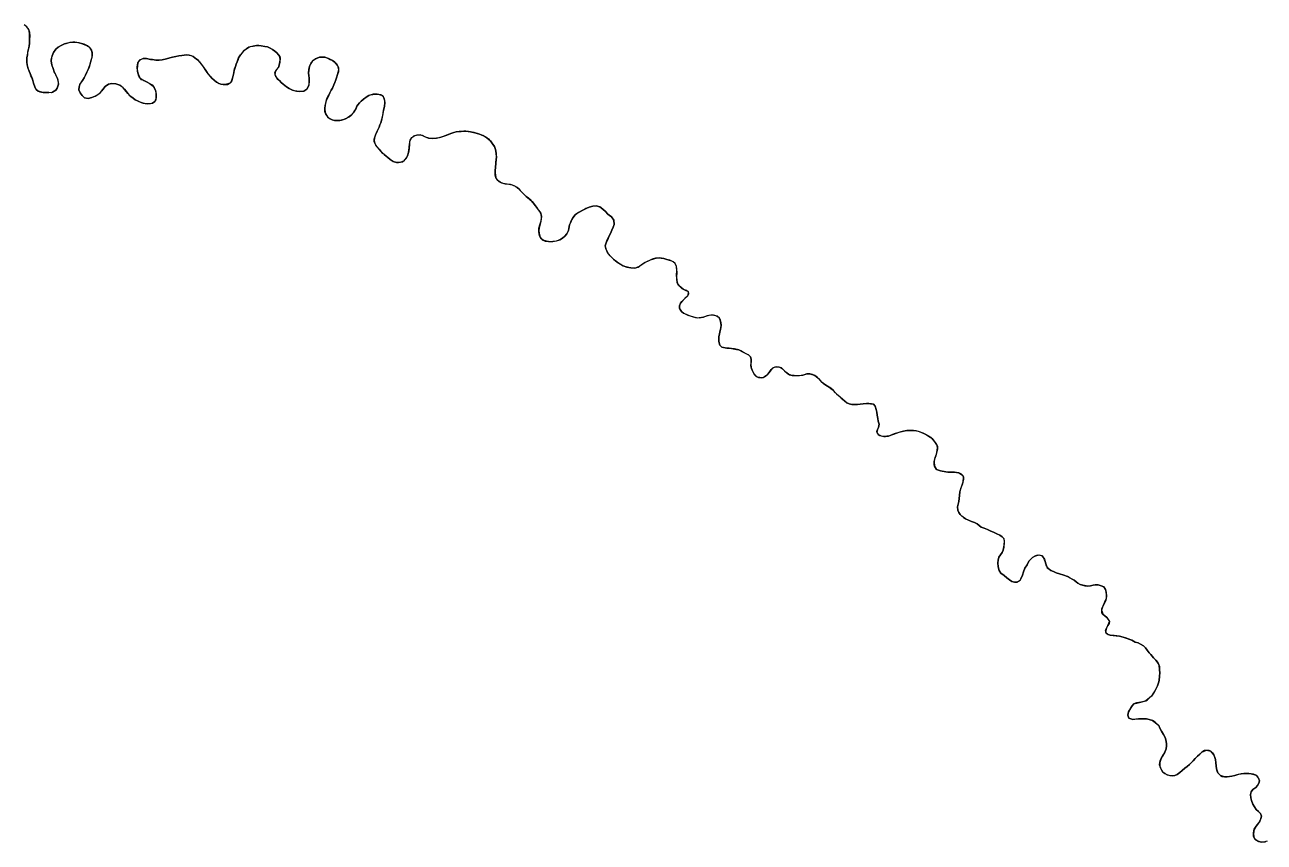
# Model space of a CAD drawing. Extents: x -74 to -34.8, y -33.8 to 5.3.
# Drawn here: x -51.904 to -50.78, y -28.201 to -27.459 of the extents above; entities that cross this region are included whole.
import ezdxf

# ---------------------------------------------------------------- set-up
doc = ezdxf.new("R2010")
doc.units = 0
doc.header["$LTSCALE"] = 2
doc.layers.add('UFEBRASIL', color=7, linetype='Continuous')

msp = doc.modelspace()

# ---------------------------------------------------------------- linework, layer by layer
at = {"layer": 'UFEBRASIL'}
for points in [[(-50.7775, -28.2), (-50.7808, -28.201), (-50.784, -28.2008), (-50.7867, -28.1999), (-50.7888, -28.1983), (-50.7898, -28.1957), (-50.7898, -28.1926), (-50.7892, -28.1892), (-50.7874, -28.1863), (-50.7851, -28.1835), (-50.7836, -28.1806), (-50.7827, -28.1775), (-50.7835, -28.175), (-50.7855, -28.1731), (-50.7875, -28.1712), (-50.789, -28.1688), (-50.7905, -28.1664), (-50.7917, -28.1632), (-50.7924, -28.1608), (-50.7927, -28.1578), (-50.792, -28.1552), (-50.7904, -28.1531), (-50.7877, -28.1514), (-50.7864, -28.1497), (-50.785, -28.1474), (-50.7846, -28.1453), (-50.7854, -28.1429), (-50.7861, -28.1417), (-50.7877, -28.1403), (-50.7899, -28.1394), (-50.792, -28.1389), (-50.7941, -28.1386), (-50.7964, -28.1386), (-50.7987, -28.1387), (-50.8011, -28.139), (-50.805, -28.1398), (-50.8069, -28.1404), (-50.8094, -28.141), (-50.8116, -28.1413), (-50.8138, -28.1416), (-50.8161, -28.1416), (-50.8198, -28.1404), (-50.8223, -28.1381), (-50.8229, -28.1365), (-50.8234, -28.1345), (-50.8237, -28.1316), (-50.824, -28.1291), (-50.8245, -28.126), (-50.825, -28.124), (-50.8259, -28.1217), (-50.8285, -28.1185), (-50.8302, -28.1177), (-50.8342, -28.1178), (-50.8368, -28.1194), (-50.8386, -28.121), (-50.8406, -28.1229), (-50.8427, -28.1252), (-50.8445, -28.1272), (-50.8464, -28.1289), (-50.8479, -28.1304), (-50.8502, -28.1324), (-50.8522, -28.1339), (-50.8547, -28.1359), (-50.8566, -28.1378), (-50.859, -28.1397), (-50.8612, -28.1405), (-50.8655, -28.1408), (-50.8681, -28.14), (-50.8703, -28.1388), (-50.872, -28.1374), (-50.8733, -28.1354), (-50.8752, -28.1308), (-50.8745, -28.127), (-50.8735, -28.125), (-50.8715, -28.1213), (-50.8703, -28.1193), (-50.8692, -28.1164), (-50.8688, -28.1137), (-50.8688, -28.1115), (-50.8693, -28.1082), (-50.8701, -28.1059), (-50.8716, -28.1034), (-50.8732, -28.1004), (-50.8748, -28.0976), (-50.8759, -28.0951), (-50.8791, -28.0922), (-50.8815, -28.0907), (-50.8844, -28.0897), (-50.8871, -28.0892), (-50.8892, -28.089), (-50.8917, -28.089), (-50.8942, -28.0891), (-50.8994, -28.0897), (-50.9029, -28.0885), (-50.9039, -28.0858), (-50.9033, -28.0827), (-50.9025, -28.0813), (-50.9013, -28.0791), (-50.9, -28.0772), (-50.8985, -28.0755), (-50.8945, -28.0744), (-50.892, -28.0739), (-50.8875, -28.0726), (-50.8859, -28.0718), (-50.8841, -28.0701), (-50.8814, -28.0673), (-50.8791, -28.0636), (-50.8781, -28.0614), (-50.8771, -28.0591), (-50.8761, -28.0564), (-50.8754, -28.0544), (-50.8751, -28.0504), (-50.8749, -28.0472), (-50.8751, -28.0446), (-50.8754, -28.0402), (-50.8773, -28.0374), (-50.8786, -28.0359), (-50.8806, -28.0336), (-50.8831, -28.0308), (-50.8845, -28.0293), (-50.8863, -28.0267), (-50.888, -28.0246), (-50.8897, -28.0229), (-50.8923, -28.0212), (-50.8946, -28.02), (-50.8971, -28.0194), (-50.9002, -28.0178), (-50.9037, -28.0165), (-50.9052, -28.0159), (-50.908, -28.0149), (-50.9114, -28.0142), (-50.9162, -28.0135), (-50.9198, -28.0132), (-50.9232, -28.012), (-50.924, -28.0087), (-50.9231, -28.0067), (-50.9219, -28.0044), (-50.9206, -28.0007), (-50.9213, -27.9989), (-50.9228, -27.997), (-50.9263, -27.9945), (-50.9275, -27.9929), (-50.9276, -27.9894), (-50.9262, -27.9864), (-50.9247, -27.983), (-50.9232, -27.9796), (-50.9232, -27.9763), (-50.9235, -27.974), (-50.924, -27.9717), (-50.9257, -27.9694), (-50.928, -27.9683), (-50.9309, -27.9676), (-50.9334, -27.9675), (-50.9354, -27.9679), (-50.9378, -27.9684), (-50.9403, -27.9687), (-50.9448, -27.9678), (-50.947, -27.9672), (-50.9493, -27.9661), (-50.9508, -27.9647), (-50.9525, -27.9634), (-50.9562, -27.9613), (-50.9587, -27.96), (-50.9618, -27.9588), (-50.9659, -27.9575), (-50.9688, -27.9565), (-50.9712, -27.9555), (-50.9736, -27.9545), (-50.9753, -27.9532), (-50.9777, -27.9505), (-50.9788, -27.9464), (-50.9803, -27.9426), (-50.9817, -27.9411), (-50.986, -27.9405), (-50.9881, -27.9416), (-50.9904, -27.9428), (-50.992, -27.9442), (-50.9936, -27.946), (-50.9953, -27.9492), (-50.9973, -27.9525), (-50.9986, -27.9556), (-50.9995, -27.9586), (-51.0015, -27.9632), (-51.0023, -27.9642), (-51.0046, -27.9652), (-51.0068, -27.9652), (-51.0092, -27.9644), (-51.0112, -27.963), (-51.0137, -27.961), (-51.0161, -27.9591), (-51.019, -27.957), (-51.0207, -27.9544), (-51.0214, -27.9513), (-51.0217, -27.9476), (-51.0216, -27.9452), (-51.0208, -27.9423), (-51.0193, -27.9402), (-51.018, -27.9381), (-51.017, -27.9359), (-51.0161, -27.9315), (-51.0159, -27.9277), (-51.0165, -27.9255), (-51.018, -27.9239), (-51.0199, -27.9225), (-51.0228, -27.9211), (-51.0257, -27.9197), (-51.028, -27.9187), (-51.0313, -27.9174), (-51.0342, -27.9161), (-51.0369, -27.9151), (-51.0388, -27.9136), (-51.0406, -27.9122), (-51.043, -27.911), (-51.0456, -27.91), (-51.0483, -27.9088), (-51.051, -27.9077), (-51.0544, -27.9053), (-51.056, -27.9037), (-51.0572, -27.9018), (-51.058, -27.8997), (-51.0583, -27.8968), (-51.0577, -27.8942), (-51.0573, -27.8919), (-51.0568, -27.8893), (-51.0566, -27.8861), (-51.0563, -27.883), (-51.0549, -27.8786), (-51.0532, -27.8739), (-51.053, -27.8698), (-51.0536, -27.8684), (-51.0548, -27.8671), (-51.0571, -27.866), (-51.061, -27.8653), (-51.0633, -27.8654), (-51.0671, -27.8654), (-51.0691, -27.865), (-51.0739, -27.8641), (-51.0775, -27.8627), (-51.0792, -27.8599), (-51.0795, -27.8582), (-51.0795, -27.8558), (-51.0785, -27.8519), (-51.0774, -27.8489), (-51.0767, -27.8455), (-51.0766, -27.8429), (-51.0771, -27.8405), (-51.0784, -27.8386), (-51.0803, -27.8361), (-51.0822, -27.8339), (-51.0844, -27.8326), (-51.087, -27.8312), (-51.0895, -27.8298), (-51.0927, -27.8286), (-51.0959, -27.8278), (-51.0983, -27.8274), (-51.1012, -27.8274), (-51.1043, -27.8276), (-51.1073, -27.8281), (-51.1098, -27.8287), (-51.1125, -27.8295), (-51.1149, -27.8303), (-51.1172, -27.8312), (-51.12, -27.8322), (-51.1224, -27.8327), (-51.1253, -27.8328), (-51.1273, -27.8326), (-51.1303, -27.831), (-51.1316, -27.8285), (-51.131, -27.8266), (-51.1299, -27.8246), (-51.1295, -27.8218), (-51.1303, -27.8189), (-51.1307, -27.8166), (-51.1312, -27.8134), (-51.1317, -27.8107), (-51.1321, -27.8083), (-51.133, -27.8055), (-51.1346, -27.8037), (-51.1363, -27.8034), (-51.1388, -27.8031), (-51.1408, -27.8031), (-51.1438, -27.8033), (-51.1467, -27.8036), (-51.149, -27.804), (-51.1515, -27.804), (-51.1543, -27.8038), (-51.1567, -27.8032), (-51.1589, -27.8023), (-51.1602, -27.801), (-51.1627, -27.7991), (-51.1649, -27.7972), (-51.1668, -27.7953), (-51.169, -27.7932), (-51.171, -27.7913), (-51.1734, -27.7891), (-51.1764, -27.7872), (-51.1788, -27.7856), (-51.181, -27.7838), (-51.1833, -27.7814), (-51.1854, -27.7795), (-51.1878, -27.7777), (-51.19, -27.7766), (-51.1924, -27.7759), (-51.195, -27.776), (-51.1975, -27.7769), (-51.2001, -27.7776), (-51.2034, -27.7778), (-51.2066, -27.7777), (-51.2097, -27.7774), (-51.2118, -27.7763), (-51.214, -27.7744), (-51.2161, -27.7723), (-51.2181, -27.7707), (-51.2201, -27.7699), (-51.2228, -27.7697), (-51.2248, -27.7703), (-51.2266, -27.7713), (-51.2284, -27.7735), (-51.2295, -27.7752), (-51.2313, -27.7772), (-51.2334, -27.7789), (-51.2353, -27.7797), (-51.2377, -27.7795), (-51.2401, -27.779), (-51.2421, -27.7773), (-51.2434, -27.7751), (-51.2449, -27.772), (-51.2458, -27.7687), (-51.2456, -27.7662), (-51.2455, -27.7628), (-51.2461, -27.7606), (-51.248, -27.7588), (-51.2495, -27.7581), (-51.2534, -27.7561), (-51.2548, -27.7553), (-51.2568, -27.7544), (-51.2606, -27.7535), (-51.2635, -27.753), (-51.2654, -27.7528), (-51.2691, -27.7526), (-51.272, -27.7517), (-51.2741, -27.7499), (-51.2748, -27.7466), (-51.2749, -27.7448), (-51.2748, -27.7424), (-51.2739, -27.7382), (-51.2733, -27.7355), (-51.273, -27.7342), (-51.2727, -27.7322), (-51.2733, -27.7283), (-51.2744, -27.7254), (-51.2765, -27.7238), (-51.2798, -27.7227), (-51.2822, -27.7227), (-51.2853, -27.7233), (-51.2889, -27.7245), (-51.2926, -27.7253), (-51.294, -27.7254), (-51.2975, -27.7245), (-51.3007, -27.7237), (-51.3029, -27.7229), (-51.3068, -27.721), (-51.3093, -27.7191), (-51.3104, -27.7169), (-51.3105, -27.7143), (-51.3096, -27.7119), (-51.3085, -27.7104), (-51.3066, -27.7085), (-51.3044, -27.7066), (-51.3028, -27.7046), (-51.3024, -27.7018), (-51.3042, -27.7003), (-51.307, -27.6995), (-51.3094, -27.6975), (-51.3113, -27.6958), (-51.3126, -27.6933), (-51.3131, -27.6899), (-51.3132, -27.6863), (-51.3131, -27.683), (-51.3134, -27.6788), (-51.3144, -27.676), (-51.3163, -27.6744), (-51.3193, -27.6728), (-51.3219, -27.6722), (-51.3249, -27.6714), (-51.3289, -27.6709), (-51.3323, -27.6712), (-51.3352, -27.6721), (-51.3384, -27.6735), (-51.3418, -27.6751), (-51.3441, -27.6765), (-51.3465, -27.6783), (-51.3497, -27.6799), (-51.3529, -27.6801), (-51.3564, -27.6797), (-51.3601, -27.6788), (-51.3627, -27.6774), (-51.3658, -27.6755), (-51.3687, -27.6734), (-51.3716, -27.6708), (-51.3735, -27.669), (-51.3757, -27.6661), (-51.3775, -27.6623), (-51.3779, -27.66), (-51.3771, -27.6571), (-51.3763, -27.6554), (-51.3748, -27.652), (-51.3731, -27.6487), (-51.3718, -27.6458), (-51.3706, -27.6431), (-51.3698, -27.6405), (-51.3701, -27.6367), (-51.3706, -27.6356), (-51.3722, -27.6335), (-51.3755, -27.6312), (-51.3778, -27.6287), (-51.3802, -27.6265), (-51.3828, -27.6246), (-51.3861, -27.6235), (-51.3892, -27.6238), (-51.3924, -27.6249), (-51.3955, -27.6261), (-51.3963, -27.6265), (-51.3983, -27.6275), (-51.402, -27.6297), (-51.4053, -27.6319), (-51.4073, -27.6346), (-51.4081, -27.6359), (-51.4095, -27.6389), (-51.4102, -27.6408), (-51.4109, -27.6441), (-51.4113, -27.646), (-51.4126, -27.649), (-51.4144, -27.651), (-51.4166, -27.6531), (-51.4192, -27.6546), (-51.4223, -27.6556), (-51.4254, -27.6561), (-51.4273, -27.6562), (-51.4311, -27.6558), (-51.4342, -27.6549), (-51.4362, -27.6534), (-51.4375, -27.6505), (-51.438, -27.6473), (-51.438, -27.644), (-51.4371, -27.6408), (-51.4361, -27.6371), (-51.4357, -27.6343), (-51.436, -27.6311), (-51.4376, -27.6285), (-51.4394, -27.626), (-51.4413, -27.6235), (-51.4433, -27.6209), (-51.4452, -27.6188), (-51.4476, -27.6167), (-51.4495, -27.6151), (-51.4526, -27.6121), (-51.4538, -27.611), (-51.4564, -27.6083), (-51.4577, -27.6071), (-51.4605, -27.6054), (-51.4637, -27.6043), (-51.4668, -27.6039), (-51.4705, -27.6034), (-51.4733, -27.6021), (-51.4753, -27.6007), (-51.477, -27.5979), (-51.4776, -27.5959), (-51.4778, -27.592), (-51.4774, -27.5886), (-51.4771, -27.5852), (-51.477, -27.5839), (-51.4768, -27.5815), (-51.4766, -27.5794), (-51.4769, -27.5758), (-51.4774, -27.5726), (-51.4784, -27.5697), (-51.4795, -27.5682), (-51.4808, -27.5665), (-51.4833, -27.5632), (-51.4852, -27.5619), (-51.4888, -27.5599), (-51.4928, -27.5583), (-51.4967, -27.5572), (-51.502, -27.5561), (-51.5043, -27.556), (-51.5063, -27.556), (-51.5104, -27.5563), (-51.5131, -27.5566), (-51.5151, -27.5571), (-51.517, -27.5577), (-51.5195, -27.5586), (-51.5234, -27.5601), (-51.525, -27.5608), (-51.5287, -27.5618), (-51.533, -27.5626), (-51.5366, -27.5626), (-51.5399, -27.5616), (-51.5427, -27.5603), (-51.5457, -27.5591), (-51.5488, -27.5594), (-51.5518, -27.5605), (-51.5542, -27.5628), (-51.5554, -27.5656), (-51.5555, -27.5677), (-51.5558, -27.5719), (-51.5564, -27.5752), (-51.5574, -27.5782), (-51.5589, -27.5811), (-51.5609, -27.5831), (-51.5633, -27.5841), (-51.5671, -27.5843), (-51.5703, -27.5834), (-51.5717, -27.5826), (-51.5733, -27.5813), (-51.5765, -27.5787), (-51.5784, -27.577), (-51.5795, -27.576), (-51.5813, -27.5741), (-51.5831, -27.5721), (-51.5861, -27.5685), (-51.5874, -27.5656), (-51.5874, -27.5632), (-51.5867, -27.5603), (-51.5855, -27.5572), (-51.5838, -27.5541), (-51.583, -27.5523), (-51.5822, -27.5501), (-51.5815, -27.5482), (-51.5805, -27.5449), (-51.5797, -27.5416), (-51.5794, -27.5394), (-51.579, -27.5369), (-51.5781, -27.5331), (-51.5777, -27.5301), (-51.5778, -27.5285), (-51.5791, -27.5247), (-51.5814, -27.5229), (-51.5849, -27.5222), (-51.5883, -27.5224), (-51.5924, -27.5236), (-51.5939, -27.5244), (-51.5972, -27.5269), (-51.5994, -27.5286), (-51.6016, -27.5314), (-51.6031, -27.5332), (-51.6039, -27.535), (-51.6059, -27.5385), (-51.6068, -27.5396), (-51.6083, -27.5414), (-51.6117, -27.5437), (-51.615, -27.5454), (-51.6187, -27.5461), (-51.6192, -27.5462), (-51.6214, -27.5461), (-51.6235, -27.5461), (-51.6257, -27.5455), (-51.6279, -27.5445), (-51.6311, -27.5415), (-51.6321, -27.538), (-51.6322, -27.5349), (-51.6319, -27.5327), (-51.631, -27.5289), (-51.6303, -27.5263), (-51.6285, -27.5229), (-51.6277, -27.521), (-51.6265, -27.5188), (-51.6253, -27.517), (-51.6241, -27.5138), (-51.6233, -27.5117), (-51.6224, -27.5093), (-51.6216, -27.5074), (-51.6206, -27.5045), (-51.6195, -27.5003), (-51.6203, -27.4965), (-51.6231, -27.4933), (-51.6254, -27.4918), (-51.6288, -27.4899), (-51.6323, -27.4887), (-51.6326, -27.4886), (-51.635, -27.4887), (-51.6372, -27.4888), (-51.6408, -27.4903), (-51.6436, -27.4926), (-51.6456, -27.4954), (-51.6462, -27.4973), (-51.6469, -27.5009), (-51.6471, -27.5032), (-51.6467, -27.5055), (-51.6465, -27.5078), (-51.6463, -27.5101), (-51.6467, -27.5145), (-51.6487, -27.5177), (-51.6512, -27.5195), (-51.6531, -27.5198), (-51.6556, -27.5198), (-51.6597, -27.5193), (-51.6617, -27.5186), (-51.6647, -27.5173), (-51.6683, -27.5148), (-51.67, -27.5131), (-51.6717, -27.5116), (-51.6734, -27.51), (-51.6766, -27.5066), (-51.6776, -27.503), (-51.6759, -27.4998), (-51.6744, -27.498), (-51.6736, -27.4961), (-51.6728, -27.4916), (-51.6732, -27.488), (-51.6742, -27.4865), (-51.6758, -27.4848), (-51.6776, -27.4832), (-51.6798, -27.4818), (-51.6819, -27.4807), (-51.6842, -27.4795), (-51.6866, -27.479), (-51.6899, -27.4785), (-51.6922, -27.4782), (-51.6942, -27.4782), (-51.6972, -27.4786), (-51.7012, -27.4798), (-51.7033, -27.4811), (-51.7063, -27.4837), (-51.7087, -27.4867), (-51.7105, -27.4894), (-51.7109, -27.4907), (-51.7118, -27.493), (-51.7126, -27.495), (-51.7134, -27.4971), (-51.7146, -27.5007), (-51.715, -27.5041), (-51.7156, -27.5067), (-51.7167, -27.5103), (-51.7185, -27.5124), (-51.7223, -27.5135), (-51.7265, -27.5133), (-51.7281, -27.5128), (-51.7304, -27.5115), (-51.7327, -27.5096), (-51.7346, -27.5077), (-51.7363, -27.5059), (-51.7391, -27.5027), (-51.7402, -27.5007), (-51.7424, -27.4975), (-51.7442, -27.495), (-51.7468, -27.4919), (-51.7498, -27.4896), (-51.7516, -27.4881), (-51.7553, -27.4868), (-51.7574, -27.4867), (-51.7597, -27.4868), (-51.762, -27.4871), (-51.7648, -27.4876), (-51.7674, -27.4881), (-51.7703, -27.4886), (-51.7729, -27.4892), (-51.776, -27.4902), (-51.7797, -27.491), (-51.7826, -27.4914), (-51.7855, -27.4915), (-51.7884, -27.4909), (-51.7905, -27.4907), (-51.794, -27.4899), (-51.7969, -27.49), (-51.8006, -27.4919), (-51.8018, -27.494), (-51.8026, -27.4994), (-51.8023, -27.5017), (-51.8017, -27.5038), (-51.8001, -27.5074), (-51.7965, -27.51), (-51.7951, -27.5105), (-51.7917, -27.5124), (-51.788, -27.5149), (-51.787, -27.5162), (-51.7858, -27.5186), (-51.7852, -27.5227), (-51.7852, -27.5257), (-51.7863, -27.5289), (-51.7887, -27.5304), (-51.7906, -27.531), (-51.7948, -27.5311), (-51.7987, -27.53), (-51.8004, -27.5293), (-51.8023, -27.5284), (-51.8042, -27.5273), (-51.8061, -27.526), (-51.8081, -27.5245), (-51.8108, -27.5217), (-51.8136, -27.5184), (-51.8151, -27.5167), (-51.8183, -27.514), (-51.8218, -27.5128), (-51.8253, -27.5127), (-51.8284, -27.5133), (-51.8315, -27.5154), (-51.8335, -27.5181), (-51.8345, -27.5192), (-51.8371, -27.5222), (-51.8406, -27.5242), (-51.8435, -27.5254), (-51.847, -27.5261), (-51.8503, -27.5255), (-51.8524, -27.5236), (-51.8543, -27.521), (-51.8554, -27.5183), (-51.8551, -27.5155), (-51.8541, -27.5127), (-51.8533, -27.5116), (-51.852, -27.5099), (-51.8506, -27.5074), (-51.8493, -27.505), (-51.8475, -27.5011), (-51.8469, -27.4999), (-51.8454, -27.496), (-51.8442, -27.4915), (-51.8434, -27.4887), (-51.8432, -27.486), (-51.8436, -27.4831), (-51.8451, -27.4805), (-51.8476, -27.4785), (-51.8505, -27.477), (-51.8529, -27.4762), (-51.8552, -27.4756), (-51.859, -27.475), (-51.8609, -27.4751), (-51.8645, -27.4756), (-51.8683, -27.4766), (-51.8713, -27.4781), (-51.874, -27.4798), (-51.8761, -27.4816), (-51.8783, -27.4845), (-51.8797, -27.4874), (-51.8801, -27.489), (-51.8804, -27.4924), (-51.88, -27.4957), (-51.8796, -27.497), (-51.8788, -27.499), (-51.8776, -27.5019), (-51.8759, -27.5056), (-51.8748, -27.5081), (-51.8744, -27.5096), (-51.8738, -27.5133), (-51.8749, -27.5168), (-51.8761, -27.5188), (-51.8792, -27.5206), (-51.8806, -27.521), (-51.8827, -27.5209), (-51.8852, -27.5209), (-51.8877, -27.5208), (-51.8923, -27.5197), (-51.8944, -27.5177), (-51.8954, -27.5156), (-51.8965, -27.5124), (-51.8968, -27.5107), (-51.898, -27.5072), (-51.8988, -27.5056), (-51.8996, -27.5037), (-51.9004, -27.5013), (-51.9017, -27.4982), (-51.9023, -27.4955), (-51.9025, -27.4935), (-51.9025, -27.4914), (-51.9024, -27.4891), (-51.9019, -27.4869), (-51.9014, -27.4825), (-51.9008, -27.4805), (-51.9004, -27.4783), (-51.9002, -27.4762), (-51.9, -27.4741), (-51.9, -27.4721), (-51.9, -27.4681), (-51.9005, -27.4641), (-51.9025, -27.4611), (-51.9049, -27.4593)], [(-51.9039, -27.4598), (-51.9013, -27.4626), (-51.9002, -27.4659), (-51.8999, -27.4699), (-51.9, -27.4721), (-51.9, -27.4741), (-51.9002, -27.4762), (-51.9004, -27.4783), (-51.901, -27.4811), (-51.9018, -27.4845), (-51.9019, -27.4869), (-51.9024, -27.4891), (-51.9025, -27.4914), (-51.9025, -27.4935), (-51.902, -27.4972), (-51.9013, -27.4993), (-51.9004, -27.5013), (-51.8996, -27.5037), (-51.898, -27.5072), (-51.8974, -27.5087), (-51.8965, -27.5124), (-51.8954, -27.5156), (-51.8941, -27.5181), (-51.8923, -27.5197), (-51.8908, -27.5203), (-51.8877, -27.5208), (-51.8852, -27.5209), (-51.8827, -27.5209), (-51.8792, -27.5206), (-51.8761, -27.5188), (-51.8749, -27.5168), (-51.8738, -27.5133), (-51.8739, -27.5115), (-51.8748, -27.5081), (-51.8759, -27.5056), (-51.8766, -27.5039), (-51.8776, -27.5019), (-51.8788, -27.499), (-51.88, -27.4957), (-51.8804, -27.4924), (-51.8804, -27.4912), (-51.8797, -27.4874), (-51.8783, -27.4845), (-51.8761, -27.4816), (-51.874, -27.4798), (-51.8713, -27.4781), (-51.8683, -27.4766), (-51.8669, -27.4762), (-51.8631, -27.4752), (-51.859, -27.475), (-51.8577, -27.4752), (-51.8552, -27.4756), (-51.8529, -27.4762), (-51.849, -27.4777), (-51.8463, -27.4793), (-51.8443, -27.4816), (-51.8433, -27.4846), (-51.8432, -27.4874), (-51.8438, -27.49), (-51.8447, -27.4934), (-51.8459, -27.4978), (-51.8475, -27.5011), (-51.8481, -27.5022), (-51.8493, -27.505), (-51.8506, -27.5074), (-51.852, -27.5099), (-51.8541, -27.5127), (-51.8551, -27.5155), (-51.8554, -27.5183), (-51.8543, -27.521), (-51.8524, -27.5236), (-51.8503, -27.5255), (-51.847, -27.5261), (-51.8435, -27.5254), (-51.8406, -27.5242), (-51.8389, -27.5233), (-51.8358, -27.5208), (-51.8335, -27.5181), (-51.8315, -27.5154), (-51.8284, -27.5133), (-51.8253, -27.5127), (-51.8218, -27.5128), (-51.8183, -27.514), (-51.8168, -27.5151), (-51.814, -27.5178), (-51.8125, -27.5196), (-51.8096, -27.5231), (-51.8081, -27.5245), (-51.8061, -27.526), (-51.8042, -27.5273), (-51.8023, -27.5284), (-51.7987, -27.53), (-51.7971, -27.5306), (-51.793, -27.5312), (-51.7887, -27.5304), (-51.7863, -27.5289), (-51.7853, -27.5273), (-51.7852, -27.5251), (-51.7852, -27.521), (-51.7858, -27.5186), (-51.788, -27.5148), (-51.7892, -27.5137), (-51.7933, -27.5114), (-51.7965, -27.51), (-51.7984, -27.5094), (-51.8008, -27.506), (-51.8017, -27.5038), (-51.8023, -27.5017), (-51.8025, -27.4975), (-51.8018, -27.494), (-51.7995, -27.4909), (-51.7969, -27.49), (-51.794, -27.4899), (-51.7905, -27.4907), (-51.7884, -27.4909), (-51.7855, -27.4915), (-51.7826, -27.4914), (-51.7797, -27.491), (-51.776, -27.4902), (-51.7729, -27.4892), (-51.7703, -27.4886), (-51.7674, -27.4881), (-51.7648, -27.4876), (-51.762, -27.4871), (-51.7597, -27.4868), (-51.7574, -27.4867), (-51.7535, -27.4872), (-51.7516, -27.4881), (-51.7485, -27.4905), (-51.7458, -27.4931), (-51.7431, -27.4966), (-51.7416, -27.4987), (-51.7402, -27.5007), (-51.738, -27.5042), (-51.7363, -27.5059), (-51.7346, -27.5077), (-51.7327, -27.5096), (-51.7304, -27.5115), (-51.7265, -27.5133), (-51.7245, -27.5136), (-51.7204, -27.5135), (-51.7173, -27.5114), (-51.7163, -27.5086), (-51.7152, -27.5048), (-51.7148, -27.5026), (-51.7142, -27.4992), (-51.7134, -27.4971), (-51.7126, -27.495), (-51.7118, -27.493), (-51.7105, -27.4894), (-51.7087, -27.4867), (-51.7076, -27.4854), (-51.705, -27.4825), (-51.7016, -27.48), (-51.6996, -27.4791), (-51.6972, -27.4786), (-51.6942, -27.4782), (-51.6922, -27.4782), (-51.6899, -27.4785), (-51.6866, -27.479), (-51.6842, -27.4795), (-51.6819, -27.4807), (-51.6798, -27.4818), (-51.6776, -27.4832), (-51.6758, -27.4848), (-51.6732, -27.488), (-51.6728, -27.4896), (-51.673, -27.4934), (-51.6736, -27.4961), (-51.6744, -27.498), (-51.677, -27.5012), (-51.6775, -27.5049), (-51.6756, -27.5083), (-51.6734, -27.51), (-51.6717, -27.5116), (-51.67, -27.5131), (-51.6671, -27.5157), (-51.6647, -27.5173), (-51.6617, -27.5186), (-51.6579, -27.5196), (-51.6556, -27.5198), (-51.6512, -27.5195), (-51.6487, -27.5177), (-51.6467, -27.5145), (-51.6464, -27.5127), (-51.6463, -27.5101), (-51.6465, -27.5078), (-51.6467, -27.5055), (-51.6471, -27.5032), (-51.6466, -27.4996), (-51.6462, -27.4973), (-51.6447, -27.4939), (-51.6426, -27.4915), (-51.6392, -27.4895), (-51.6372, -27.4888), (-51.635, -27.4887), (-51.6323, -27.4887), (-51.6288, -27.4899), (-51.6273, -27.4907), (-51.6254, -27.4918), (-51.6216, -27.4946), (-51.6197, -27.4982), (-51.6198, -27.5021), (-51.6206, -27.5045), (-51.6216, -27.5074), (-51.6224, -27.5093), (-51.6233, -27.5117), (-51.6241, -27.5138), (-51.6253, -27.517), (-51.6265, -27.5188), (-51.6277, -27.521), (-51.6293, -27.5247), (-51.6307, -27.5275), (-51.6315, -27.5305), (-51.6319, -27.5327), (-51.6322, -27.5349), (-51.6319, -27.5393), (-51.6299, -27.5429), (-51.6279, -27.5445), (-51.6257, -27.5455), (-51.6235, -27.5461), (-51.6214, -27.5461), (-51.6187, -27.5461), (-51.617, -27.546), (-51.6135, -27.5447), (-51.6103, -27.5428), (-51.6083, -27.5414), (-51.6059, -27.5385), (-51.6051, -27.5371), (-51.6039, -27.535), (-51.6031, -27.5332), (-51.6007, -27.5302), (-51.5994, -27.5286), (-51.5958, -27.5257), (-51.5924, -27.5236), (-51.5908, -27.523), (-51.5866, -27.5222), (-51.5829, -27.5226), (-51.58, -27.5236), (-51.5783, -27.5261), (-51.5777, -27.5301), (-51.5781, -27.5331), (-51.5784, -27.5346), (-51.579, -27.5369), (-51.5801, -27.5432), (-51.5809, -27.5462), (-51.5815, -27.5482), (-51.5822, -27.5501), (-51.583, -27.5523), (-51.5848, -27.5558), (-51.5862, -27.5591), (-51.5872, -27.562), (-51.5874, -27.5646), (-51.5868, -27.5669), (-51.5856, -27.5696), (-51.5831, -27.5721), (-51.5813, -27.5741), (-51.5784, -27.577), (-51.5765, -27.5787), (-51.5751, -27.5797), (-51.5733, -27.5813), (-51.5703, -27.5834), (-51.5671, -27.5843), (-51.5653, -27.5843), (-51.5619, -27.5836), (-51.5599, -27.5823), (-51.558, -27.5798), (-51.5568, -27.5764), (-51.556, -27.5735), (-51.5556, -27.5704), (-51.5555, -27.5676), (-51.5549, -27.564), (-51.5532, -27.5617), (-51.5506, -27.5599), (-51.5477, -27.5591), (-51.5441, -27.5595), (-51.5412, -27.5611), (-51.5381, -27.5621), (-51.5348, -27.5626), (-51.5311, -27.5623), (-51.527, -27.5614), (-51.5234, -27.5601), (-51.5216, -27.5595), (-51.5195, -27.5586), (-51.517, -27.5577), (-51.5151, -27.5571), (-51.5131, -27.5566), (-51.5085, -27.5561), (-51.5063, -27.556), (-51.5043, -27.556), (-51.5001, -27.5565), (-51.4951, -27.5577), (-51.491, -27.559), (-51.487, -27.5608), (-51.4852, -27.5619), (-51.482, -27.5647), (-51.4808, -27.5665), (-51.4784, -27.5697), (-51.4774, -27.5726), (-51.4769, -27.5758), (-51.4767, -27.5774), (-51.4766, -27.5794), (-51.4768, -27.5815), (-51.4771, -27.5852), (-51.4774, -27.5886), (-51.4778, -27.592), (-51.4778, -27.5938), (-51.477, -27.5979), (-51.4768, -27.5988), (-51.4744, -27.6014), (-51.4719, -27.6029), (-51.4686, -27.6037), (-51.4654, -27.604), (-51.4623, -27.6046), (-51.4591, -27.6061), (-51.4564, -27.6083), (-51.4552, -27.6096), (-51.4526, -27.6121), (-51.4512, -27.6135), (-51.4495, -27.6151), (-51.4466, -27.6175), (-51.4442, -27.6198), (-51.442, -27.6223), (-51.4402, -27.6248), (-51.4386, -27.6271), (-51.4366, -27.6298), (-51.4358, -27.6331), (-51.4359, -27.6357), (-51.4366, -27.6389), (-51.4376, -27.6423), (-51.438, -27.6456), (-51.4379, -27.6488), (-51.437, -27.6521), (-51.4352, -27.6544), (-51.4324, -27.6556), (-51.4294, -27.656), (-51.4254, -27.6561), (-51.4222, -27.6555), (-51.4192, -27.6546), (-51.4166, -27.6531), (-51.4144, -27.651), (-51.4126, -27.649), (-51.4113, -27.646), (-51.4109, -27.6441), (-51.4102, -27.6408), (-51.4095, -27.6389), (-51.4091, -27.6377), (-51.4073, -27.6346), (-51.4053, -27.6319), (-51.4037, -27.6307), (-51.4004, -27.6288), (-51.3983, -27.6275), (-51.3946, -27.6257), (-51.3924, -27.6249), (-51.3892, -27.6238), (-51.3861, -27.6235), (-51.3828, -27.6246), (-51.3802, -27.6265), (-51.3778, -27.6287), (-51.3755, -27.6312), (-51.3742, -27.6322), (-51.3722, -27.6335), (-51.3701, -27.6367), (-51.3698, -27.6405), (-51.3706, -27.6431), (-51.3718, -27.6458), (-51.3731, -27.6487), (-51.3748, -27.652), (-51.3753, -27.6535), (-51.3771, -27.6571), (-51.3779, -27.66), (-51.3774, -27.6625), (-51.3768, -27.6641), (-51.3748, -27.6674), (-51.3735, -27.669), (-51.3703, -27.6721), (-51.3671, -27.6746), (-51.3642, -27.6765), (-51.3616, -27.6781), (-51.3582, -27.6793), (-51.3548, -27.68), (-51.3515, -27.6801), (-51.3481, -27.6792), (-51.3453, -27.6773), (-51.3428, -27.6757), (-51.3401, -27.6742), (-51.3367, -27.6727), (-51.3337, -27.6716), (-51.3309, -27.6709), (-51.3271, -27.671), (-51.3249, -27.6714), (-51.3219, -27.6722), (-51.3177, -27.6734), (-51.3151, -27.6751), (-51.3138, -27.6774), (-51.3132, -27.6805), (-51.313, -27.6847), (-51.3132, -27.6875), (-51.313, -27.6918), (-51.3119, -27.6948), (-51.3106, -27.6965), (-51.3083, -27.6987), (-51.3055, -27.7), (-51.3027, -27.7013), (-51.3023, -27.7035), (-51.3034, -27.7056), (-51.3056, -27.7077), (-51.3076, -27.7095), (-51.3096, -27.7119), (-51.3105, -27.7143), (-51.3104, -27.7169), (-51.3088, -27.7195), (-51.3068, -27.721), (-51.3053, -27.7217), (-51.3029, -27.7229), (-51.2992, -27.7241), (-51.2959, -27.7249), (-51.2926, -27.7253), (-51.2889, -27.7245), (-51.2877, -27.724), (-51.2835, -27.7229), (-51.2811, -27.7226), (-51.278, -27.7231), (-51.2753, -27.7245), (-51.2737, -27.7269), (-51.2729, -27.7296), (-51.2727, -27.7322), (-51.2733, -27.7355), (-51.2739, -27.7382), (-51.2743, -27.7398), (-51.2748, -27.7424), (-51.2748, -27.7466), (-51.2741, -27.7499), (-51.272, -27.7517), (-51.2691, -27.7526), (-51.2675, -27.7527), (-51.2635, -27.753), (-51.2619, -27.7533), (-51.2588, -27.7539), (-51.2568, -27.7544), (-51.2534, -27.7561), (-51.2517, -27.757), (-51.248, -27.7588), (-51.2461, -27.7606), (-51.2455, -27.7628), (-51.2454, -27.7642), (-51.2459, -27.7675), (-51.2456, -27.7703), (-51.2442, -27.7736), (-51.2428, -27.7763), (-51.2412, -27.7783), (-51.2388, -27.7794), (-51.2363, -27.7798), (-51.2344, -27.7793), (-51.2323, -27.7782), (-51.2304, -27.7762), (-51.2287, -27.774), (-51.2273, -27.7722), (-51.2258, -27.7707), (-51.2238, -27.7698), (-51.221, -27.7697), (-51.219, -27.7702), (-51.2172, -27.7715), (-51.2152, -27.7733), (-51.213, -27.7753), (-51.2109, -27.7769), (-51.2082, -27.7776), (-51.2051, -27.7777), (-51.2018, -27.7777), (-51.1987, -27.7773), (-51.196, -27.7763), (-51.1936, -27.7759), (-51.1913, -27.7762), (-51.1885, -27.7773), (-51.1866, -27.7785), (-51.1844, -27.7804), (-51.1823, -27.7826), (-51.18, -27.7848), (-51.1777, -27.7863), (-51.1747, -27.7882), (-51.1721, -27.7903), (-51.1701, -27.7921), (-51.1681, -27.7942), (-51.166, -27.7961), (-51.1638, -27.7982), (-51.1613, -27.8001), (-51.1589, -27.8023), (-51.1567, -27.8032), (-51.1543, -27.8038), (-51.1515, -27.804), (-51.149, -27.804), (-51.1467, -27.8036), (-51.1438, -27.8033), (-51.1419, -27.8031), (-51.1397, -27.8031), (-51.1372, -27.8033), (-51.1346, -27.8037), (-51.133, -27.8055), (-51.1321, -27.8083), (-51.1317, -27.8107), (-51.1312, -27.8134), (-51.1307, -27.8166), (-51.1303, -27.8189), (-51.1295, -27.8218), (-51.1299, -27.8246), (-51.131, -27.8266), (-51.1314, -27.8294), (-51.1303, -27.831), (-51.1289, -27.832), (-51.1253, -27.8328), (-51.1237, -27.8328), (-51.121, -27.8326), (-51.1187, -27.8318), (-51.1162, -27.8308), (-51.1138, -27.8299), (-51.1113, -27.8291), (-51.1086, -27.8284), (-51.1058, -27.8279), (-51.1028, -27.8274), (-51.0996, -27.8274), (-51.0972, -27.8276), (-51.0942, -27.8281), (-51.091, -27.8292), (-51.0882, -27.8305), (-51.0856, -27.8319), (-51.0831, -27.8334), (-51.0813, -27.8348), (-51.0794, -27.8371), (-51.0777, -27.8397), (-51.0766, -27.8418), (-51.0765, -27.8442), (-51.077, -27.8469), (-51.0779, -27.8503), (-51.0791, -27.8534), (-51.0795, -27.8558), (-51.0792, -27.8599), (-51.0775, -27.8627), (-51.0739, -27.8641), (-51.0722, -27.8645), (-51.0691, -27.865), (-51.0671, -27.8654), (-51.0633, -27.8654), (-51.0593, -27.8655), (-51.0571, -27.866), (-51.0536, -27.8684), (-51.053, -27.8698), (-51.053, -27.8716), (-51.0539, -27.8758), (-51.0556, -27.8804), (-51.0563, -27.883), (-51.0567, -27.8868), (-51.0568, -27.8893), (-51.0573, -27.8919), (-51.0577, -27.8942), (-51.0583, -27.8968), (-51.058, -27.8997), (-51.0572, -27.9018), (-51.056, -27.9037), (-51.0529, -27.9064), (-51.051, -27.9077), (-51.0483, -27.9088), (-51.0456, -27.91), (-51.043, -27.911), (-51.0406, -27.9122), (-51.0388, -27.9136), (-51.0369, -27.9151), (-51.0342, -27.9161), (-51.0313, -27.9174), (-51.028, -27.9187), (-51.0257, -27.9197), (-51.0228, -27.9211), (-51.0199, -27.9225), (-51.018, -27.9239), (-51.0165, -27.9255), (-51.016, -27.9292), (-51.0163, -27.9333), (-51.017, -27.9359), (-51.018, -27.9381), (-51.0193, -27.9402), (-51.0208, -27.9423), (-51.0216, -27.9452), (-51.0217, -27.9476), (-51.0214, -27.9513), (-51.0207, -27.9544), (-51.019, -27.957), (-51.0161, -27.9591), (-51.0137, -27.961), (-51.0112, -27.963), (-51.0092, -27.9644), (-51.0068, -27.9652), (-51.0046, -27.9652), (-51.0015, -27.9632), (-51.0008, -27.9621), (-50.9995, -27.9586), (-50.9986, -27.9556), (-50.9973, -27.9525), (-50.9953, -27.9492), (-50.9936, -27.946), (-50.992, -27.9442), (-50.9904, -27.9428), (-50.9881, -27.9415), (-50.9843, -27.9403), (-50.9817, -27.9411), (-50.9795, -27.9443), (-50.9783, -27.9483), (-50.9769, -27.952), (-50.9753, -27.9532), (-50.9736, -27.9545), (-50.9712, -27.9555), (-50.9688, -27.9565), (-50.9659, -27.9575), (-50.9618, -27.9588), (-50.9587, -27.96), (-50.9545, -27.9622), (-50.9525, -27.9634), (-50.9508, -27.9647), (-50.9493, -27.9661), (-50.947, -27.9672), (-50.9429, -27.9683), (-50.9403, -27.9687), (-50.9378, -27.9684), (-50.9354, -27.9679), (-50.9334, -27.9675), (-50.9309, -27.9676), (-50.928, -27.9683), (-50.9257, -27.9694), (-50.924, -27.9717), (-50.9235, -27.974), (-50.9232, -27.9782), (-50.9238, -27.9813), (-50.9254, -27.9847), (-50.927, -27.9878), (-50.9279, -27.9906), (-50.9263, -27.9945), (-50.9248, -27.9956), (-50.9228, -27.997), (-50.9206, -28.0007), (-50.9208, -28.0026), (-50.9219, -28.0044), (-50.9231, -28.0067), (-50.9242, -28.0104), (-50.9218, -28.0127), (-50.9198, -28.0132), (-50.9144, -28.0137), (-50.9114, -28.0142), (-50.908, -28.0149), (-50.9037, -28.0165), (-50.9029, -28.0169), (-50.9002, -28.0178), (-50.8971, -28.0194), (-50.8946, -28.02), (-50.8923, -28.0212), (-50.8897, -28.0229), (-50.888, -28.0246), (-50.8863, -28.0267), (-50.8845, -28.0293), (-50.8831, -28.0308), (-50.8806, -28.0336), (-50.8786, -28.0359), (-50.8767, -28.038), (-50.8752, -28.0417), (-50.8751, -28.0446), (-50.8749, -28.0472), (-50.8751, -28.0504), (-50.8754, -28.0544), (-50.8761, -28.0564), (-50.8771, -28.0591), (-50.8781, -28.0614), (-50.8801, -28.065), (-50.8824, -28.0685), (-50.8841, -28.0701), (-50.8875, -28.0726), (-50.8893, -28.0732), (-50.892, -28.0739), (-50.896, -28.0747), (-50.8985, -28.0755), (-50.9, -28.0772), (-50.9013, -28.0791), (-50.9033, -28.0827), (-50.9039, -28.0858), (-50.9029, -28.0885), (-50.8994, -28.0897), (-50.8974, -28.0895), (-50.8942, -28.0891), (-50.8917, -28.089), (-50.8892, -28.089), (-50.8871, -28.0892), (-50.8844, -28.0897), (-50.8815, -28.0907), (-50.8776, -28.0935), (-50.8759, -28.0951), (-50.8748, -28.0976), (-50.8732, -28.1004), (-50.8716, -28.1034), (-50.8701, -28.1059), (-50.8693, -28.1082), (-50.8688, -28.1115), (-50.8688, -28.1137), (-50.8692, -28.1164), (-50.8703, -28.1193), (-50.8725, -28.1229), (-50.8735, -28.125), (-50.875, -28.1286), (-50.8748, -28.1325), (-50.8733, -28.1354), (-50.872, -28.1374), (-50.8703, -28.1388), (-50.8681, -28.14), (-50.8637, -28.1408), (-50.8612, -28.1405), (-50.859, -28.1397), (-50.8566, -28.1378), (-50.8547, -28.1359), (-50.8522, -28.1339), (-50.8502, -28.1324), (-50.8479, -28.1304), (-50.8464, -28.1289), (-50.8445, -28.1272), (-50.8427, -28.1252), (-50.8406, -28.1229), (-50.8386, -28.121), (-50.8368, -28.1194), (-50.8324, -28.1175), (-50.8285, -28.1185), (-50.827, -28.1199), (-50.8259, -28.1217), (-50.825, -28.124), (-50.8245, -28.126), (-50.824, -28.1291), (-50.8237, -28.1316), (-50.8234, -28.1345), (-50.8223, -28.1381), (-50.8198, -28.1404), (-50.8182, -28.1413), (-50.8161, -28.1416), (-50.8138, -28.1416), (-50.8116, -28.1413), (-50.8094, -28.141), (-50.8069, -28.1404), (-50.8032, -28.1393), (-50.8011, -28.139), (-50.7987, -28.1387), (-50.7964, -28.1386), (-50.7941, -28.1386), (-50.792, -28.1389), (-50.7895, -28.1396), (-50.7877, -28.1403), (-50.7854, -28.1429), (-50.7846, -28.1453), (-50.785, -28.1474), (-50.7864, -28.1497), (-50.7877, -28.1514), (-50.7904, -28.1531), (-50.792, -28.1552), (-50.7927, -28.1578), (-50.7924, -28.1608), (-50.7917, -28.1632), (-50.7905, -28.1664), (-50.789, -28.1688), (-50.7875, -28.1712), (-50.7855, -28.1731), (-50.7835, -28.175), (-50.7827, -28.1775), (-50.7828, -28.1786), (-50.7841, -28.1819), (-50.7862, -28.1849), (-50.788, -28.1874), (-50.7896, -28.1908), (-50.7899, -28.1941), (-50.7894, -28.1972), (-50.788, -28.199), (-50.7853, -28.2004), (-50.7822, -28.201), (-50.7791, -28.2006)]]:
    msp.add_lwpolyline(points, dxfattribs=at)

doc.saveas('drawing.dxf')
